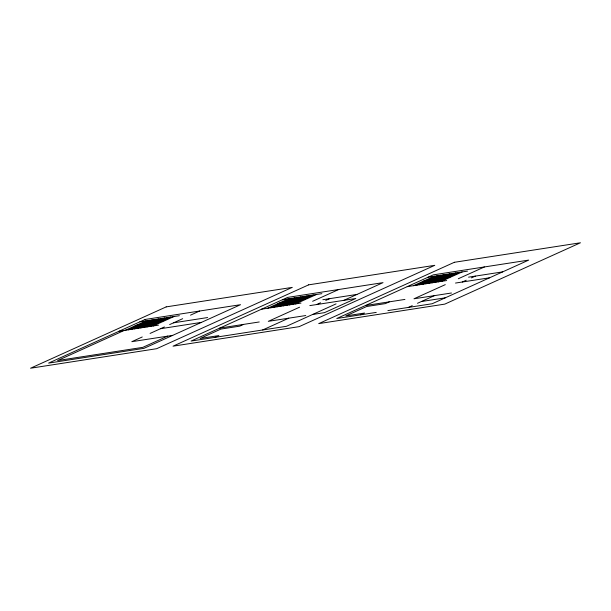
<?xml version="1.0" encoding="UTF-8"?>
<svg xmlns="http://www.w3.org/2000/svg" width="611" height="611" viewBox="0 0 611 611"><rect width="100%" height="100%" fill="white"/><g stroke="black" fill="none" stroke-linecap="round" stroke-linejoin="round"><path stroke-width="0.92" d="M124.132 330.467L57.625 360.543L142.821 347.354L167.597 336.149M125.217 330.299L146.082 320.859M128.318 329.818L138.231 325.335M139.27 324.861L149.183 320.385M131.418 329.337L141.324 324.853M142.371 324.388L152.284 319.904M134.512 328.855L144.425 324.38M145.464 323.906L155.377 319.423M137.612 328.382L147.526 323.899M148.565 323.425L158.478 318.942M140.706 327.901L150.619 323.418M151.665 322.944L161.579 318.461M143.806 327.42L153.72 322.936M154.759 322.463L164.672 317.987M146.907 326.938L156.813 322.455M157.859 321.989L167.773 317.506M150.001 326.465L159.914 321.982M160.96 321.508L170.866 317.025M153.101 325.984L163.015 321.501L135.13 325.816M173.967 316.544L164.054 321.027L136.177 325.342M142.248 336.974L131.816 341.686L172.707 335.363M150.077 333.43L164.42 326.946M169.637 324.586L182.674 318.69M190.502 315.154L199.629 311.022M267.71 308.242L288.575 298.81M270.81 307.768L280.716 303.285M281.763 302.812L291.676 298.328M273.904 307.287L283.817 302.804M284.863 302.33L294.769 297.847M277.004 306.806L286.918 302.323M287.957 301.857L297.87 297.374M280.105 306.325L290.011 301.849M291.057 301.376L300.971 296.893M283.199 305.851L293.112 301.368M294.158 300.895L304.064 296.411M214.942 337.356L218.86 335.592L200.118 338.486L220.983 329.054L239.726 326.152L243.636 324.38M286.299 305.37L296.213 300.887M297.252 300.413L307.165 295.93M289.4 304.889L299.306 300.406M300.352 299.932L310.266 295.457M292.493 304.408L302.407 299.925M303.446 299.459L313.359 294.976M295.594 303.927L305.508 299.451L277.623 303.766M316.46 294.494L306.546 298.978L278.662 303.293M299.589 307.188L268.29 321.34L305.775 315.543M312.633 301.292L338.715 289.499M316.628 304.553L320.546 302.781M325.762 300.429L329.673 298.657M262.654 329.971L288.736 318.178M336.065 303.873L286.513 326.282L191.09 341.053L287.598 297.412L383.021 282.641L343.894 300.337M413.395 285.696L434.261 276.264M416.496 285.222L426.409 280.739M427.448 280.266L437.361 275.782M419.589 284.741L429.502 280.258M430.549 279.785L440.462 275.301M422.69 284.26L432.603 279.777M433.642 279.303L443.555 274.828M425.791 283.779L435.696 279.296M436.743 278.83L446.656 274.347M428.884 283.305L438.797 278.822M439.844 278.349L449.749 273.865M360.627 314.81L364.546 313.038L345.803 315.94L366.669 306.508L385.411 303.606L389.322 301.834M431.985 282.824L441.898 278.341M442.937 277.868L452.85 273.384M435.085 282.343L444.991 277.86M446.038 277.386L455.951 272.911M438.179 281.862L448.092 277.379M449.138 276.913L459.044 272.43M441.279 281.381L451.193 276.905L423.308 281.22M462.145 271.948L452.232 276.432L424.355 280.747M445.274 284.642L413.975 298.794L451.46 292.997M458.319 278.746L484.401 266.954M462.313 282.007L466.231 280.235M471.448 277.883L475.358 276.111M408.339 307.425L412.257 305.66M417.473 303.3L434.421 295.632M139.888 321.821L179.367 315.711M282.381 299.772L321.852 293.662M428.067 277.226L467.537 271.116M119.023 331.254L158.493 325.144M173.547 322.814L207.625 317.544M261.516 309.204L300.986 303.094M322.852 299.711L356.931 294.433M407.201 286.658L446.672 280.548M468.545 277.165L502.624 271.887M160.51 328.718L201.401 322.387M309.815 305.607L355.823 298.489L324.517 312.641L312.595 314.489M455.5 283.061L489.579 277.791M219.784 328.076L259.255 321.966M365.47 305.531L404.94 299.421M421.384 301.529L445.236 297.84M376.254 312.397L336.776 318.507L433.283 274.866L528.706 260.095L432.198 303.736L387.893 310.594M166.184 306.89L30.55 368.219L156.637 348.705L292.272 287.376L166.184 306.89M145.105 319.461L48.597 363.102L144.02 348.331L240.528 304.698L145.105 319.461M308.67 284.841L173.043 346.17L299.13 326.656L434.765 265.327L308.67 284.841M454.363 262.295L318.728 323.624L444.816 304.11L580.45 242.781L454.363 262.295"/></g></svg>
